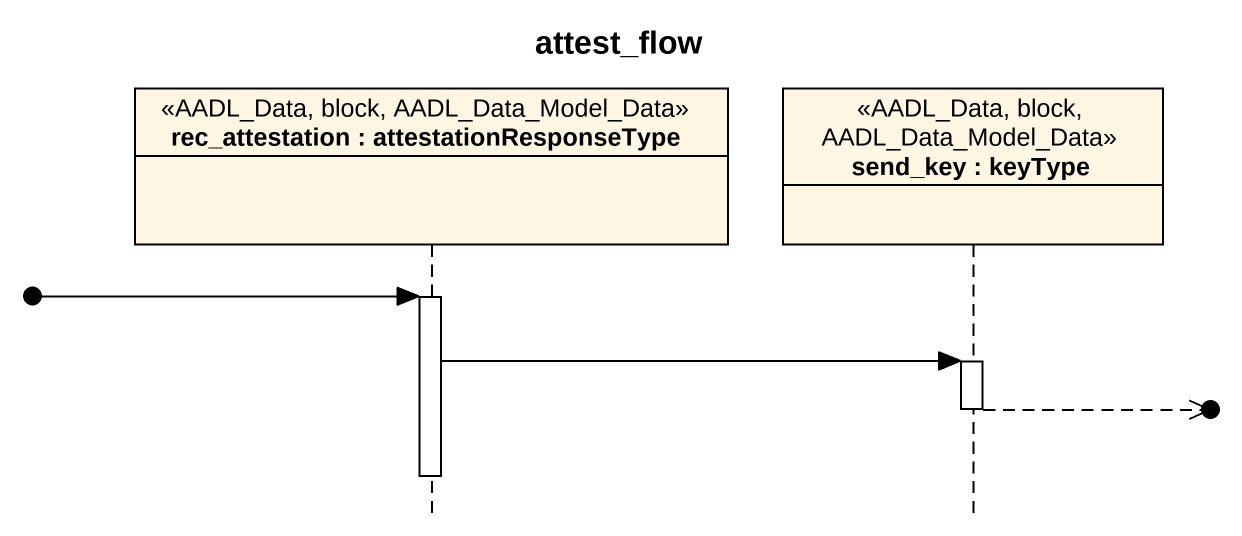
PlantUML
@startuml
title attest_flow
hide footbox
participant "rec_attestation : attestationResponseType" as rec_attestation <<AADL_Data, block, AADL_Data_Model_Data>>
participant "send_key : keyType" as send_key <<AADL_Data, block, AADL_Data_Model_Data>>

[o-> rec_attestation
activate rec_attestation
rec_attestation -> send_key
activate send_key
send_key -->>o]
deactivate send_key
deactivate rec_attestation
@enduml
